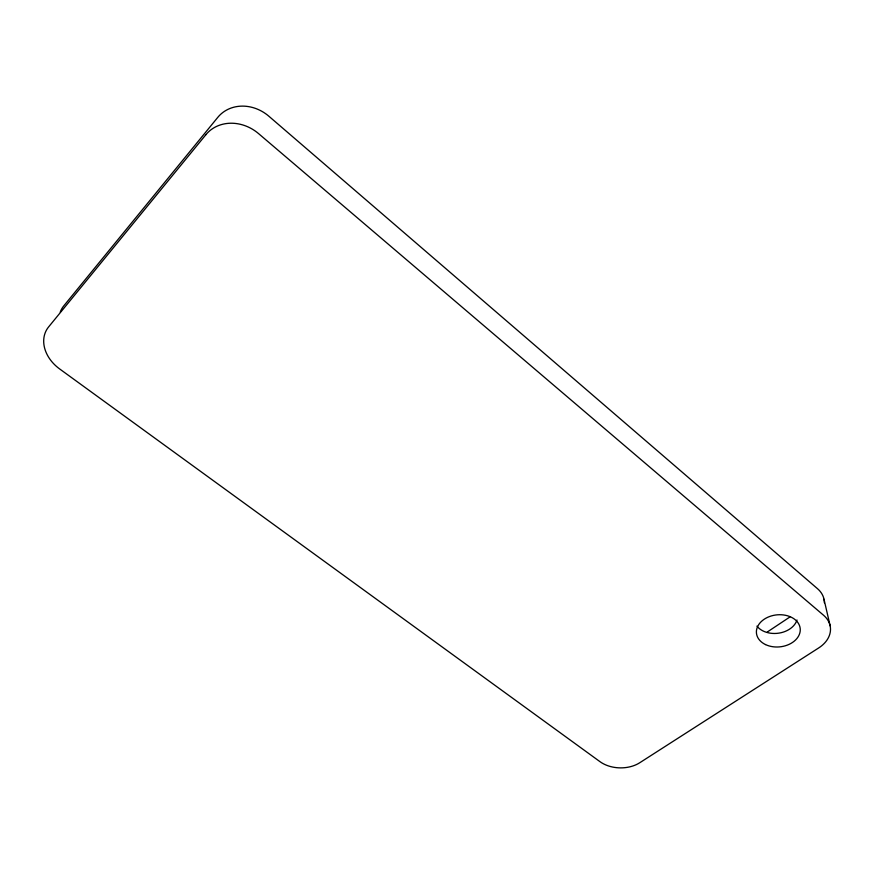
<?xml version="1.0" encoding="UTF-8"?>
<svg xmlns="http://www.w3.org/2000/svg" width="874" height="874" viewBox="0 0 874 874"><rect width="100%" height="100%" fill="white"/><g stroke="black" fill="none" stroke-linecap="round" stroke-linejoin="round"><path stroke-width="1.31" d="M767.296 632L789.965 616.935M824.007 599.236L830.147 625.871M824.357 602.798A30.776 22.724 -7.2 0 0 817.529 588.715L268.875 116.231A37.975 33.409 40.7 0 0 217.79 117.356L63.78 305.878A34.447 27.116 31.2 0 0 60.251 312.073M796.99 619.994A21.719 15.983 -6.3 0 1 778.887 633.137A21.719 15.983 -6.3 0 1 756.95 626.134M205.882 134.694L48.627 326.909A35.441 27.542 30.5 0 0 59.651 368.948L600.001 761.68A28.361 19.72 1.2 0 0 639.735 762.751L818.698 647.94A31.584 22.964 -6.8 0 0 823.537 615.23L258.562 133.602A39.155 34.184 39.1 0 0 205.882 134.694M765.504 644.575A22.003 16.071 -6.1 0 0 800.158 631.389A22.003 16.071 -6.1 0 0 769.295 616.629A22.003 16.071 -6.1 0 0 765.504 644.575"/></g></svg>
